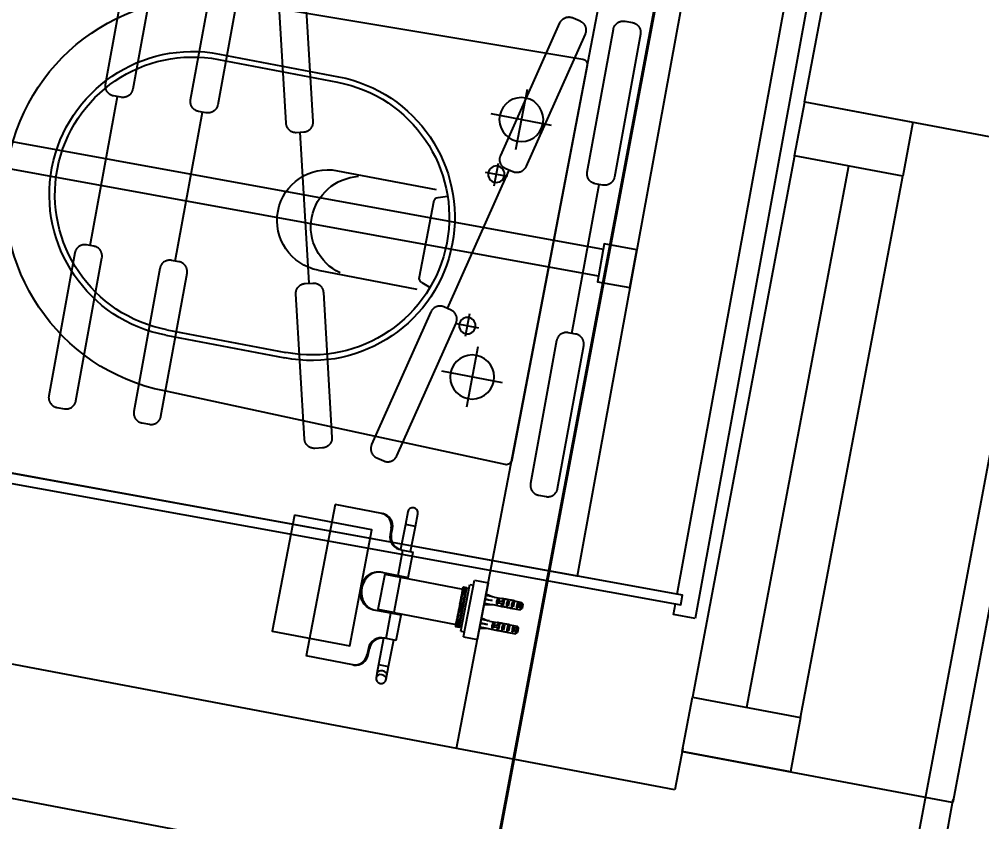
# Model space of a CAD drawing. Extents: x -678889171 to 586587, y -792238163 to 335485.
# Drawn here: x 54715 to 55589, y 40726 to 41455 of the extents above; entities that cross this region are included whole.
import ezdxf
from ezdxf.xclip import XClip

# ---------------------------------------------------------------- set-up
doc = ezdxf.new("R2010")
doc.units = 0
doc.header["$MEASUREMENT"] = 0
doc.header["$XCLIPFRAME"] = 2
doc.set_wipeout_variables(frame=1)
doc.linetypes.add('XR-A-9TH-FLOOR$0$XR-A-CORE$0$$0$HIDDEN-Z', pattern=[3, 2, -1])
doc.linetypes.add('XR-Ducts$0$XR-A-CORE$0$$0$HIDDEN-Z', pattern=[3, 2, -1])
for name, color, linetype in [('9TH-FURN$0$A-SITE-PATT', 252, 'Continuous'), ('powr wire', 4, 'Continuous'), ('XR-A-9TH-FLOOR$0$A-WALL', 252, 'Continuous'), ('XR-A-ST Cat Walk$0$A-FLOR-STRS', 252, 'Continuous'), ('XR-A-TYP.furn$0$A-SITE-PATT', 252, 'Continuous'), ('XR-A-TYP.furn$0$XR-A-TYP-3-4-6$0$I-FURN', 252, 'Continuous'), ('XR-A-TYP.furn$0$XR-A-TYP-3-4-6$0$XREF_1BR$0$I-FURN', 252, 'Continuous'), ('XR-Typ28 7th to11Th$0$A-WALL', 252, 'Continuous'), ('XR-Typ28 7th to11Th$0$XR-A-TYP-7-8-9-10$0$A-FURN-SANT', 252, 'Continuous'), ('XR-Typ28 7th to11Th$0$XR-A-TYP-7-8-9-10$0$XR-A-TYP-2-4-6-7-8$0$A-GLAZ', 252, 'Continuous')]:
    doc.layers.add(name, color=color, linetype=linetype)
doc.layers.add('XR-A-9TH-FLOOR$0$XR-A-CORE$0$$0$A-DOOR-OVHD', color=252, linetype='XR-A-9TH-FLOOR$0$XR-A-CORE$0$$0$HIDDEN-Z', lineweight=9)
doc.layers.add('XR-Ducts$0$XR-A-CORE$0$$0$A-DOOR-OVHD', color=252, linetype='XR-Ducts$0$XR-A-CORE$0$$0$HIDDEN-Z', lineweight=9)

# ---------------------------------------------------------------- blocks, each defined once
blk = doc.blocks.new('XR-A-ST Cat Walk')
at = {"layer": 'XR-A-ST Cat Walk$0$A-FLOR-STRS'}
blk.add_lwpolyline([(58583.53, 25147.5), (57994.41, 25261.27), (57530.71, 22802.95), (60439.32, 22248.49), (61387.32, 27251.8), (58449.64, 27819.66), (58191.07, 26443.58), (58780.76, 26332.82), (58927.94, 27116.1), (60686.52, 26776.16), (59961.63, 22950.36), (58231.31, 23280.2), (58583.7, 25148.43)], dxfattribs=at)
blk = doc.blocks.new('XR-Ducts')
at = {"layer": 'XR-Ducts$0$XR-A-CORE$0$$0$A-DOOR-OVHD'}
blk.add_lwpolyline([(61388.75, 27259.22), (58449.64, 27819.66), (58191.1, 26443.62), (58538.81, 26378.26), (58318.42, 25198.7), (57994.09, 25259.59), (57530.84, 22802.9), (60421.71, 22251.83), (61388.75, 27259.22)], dxfattribs=at)
blk = doc.blocks.new('XR-Typ28 7th to11Th$0$XR-A-TYP-7-8-9-10$0$XREF_3BR$0$SE4')
at = {"layer": 'XR-Typ28 7th to11Th$0$XR-A-TYP-7-8-9-10$0$A-FURN-SANT'}
for p, q in [((416.17, 481.06), (410.26, 481.06)), ((410.26, 475.29), (410.26, 481.06)), ((411.48, 482.26), (414.94, 482.26)), ((416.17, 475.29), (416.17, 481.06)), ((435.17, 481.06), (429.26, 481.06)), ((429.26, 475.29), (429.26, 481.06)), ((430.48, 482.26), (433.94, 482.26)), ((435.17, 475.29), (435.17, 481.06)), ((410.21, 473.4), (410.4, 473.4)), ((410.26, 475.29), (410.26, 475.15)), ((410.26, 475.15), (410.26, 475.15)), ((411.23, 479.26), (415.2, 479.26)), ((411.23, 479.26), (411.23, 478.26)), ((415.2, 478.26), (411.23, 478.26)), ((411.23, 475.26), (415.2, 475.26)), ((411.23, 475.26), (411.23, 474.26)), ((415.2, 474.26), (411.23, 474.26)), ((415.2, 479.26), (415.2, 478.26)), ((415.2, 475.26), (415.2, 474.26)), ((416.21, 473.4), (416.03, 473.4)), ((416.17, 475.15), (416.16, 475.15)), ((416.17, 475.29), (416.17, 475.15)), ((429.21, 473.4), (429.4, 473.4)), ((429.26, 475.29), (429.26, 475.15)), ((429.26, 475.15), (429.26, 475.15)), ((430.23, 479.26), (434.2, 479.26)), ((430.23, 479.26), (430.23, 478.26)), ((434.2, 478.26), (430.23, 478.26)), ((430.23, 475.26), (434.2, 475.26)), ((430.23, 475.26), (430.23, 474.26)), ((434.2, 474.26), (430.23, 474.26)), ((434.2, 479.26), (434.2, 478.26)), ((434.2, 475.26), (434.2, 474.26)), ((435.21, 473.4), (435.03, 473.4)), ((435.17, 475.15), (435.16, 475.15)), ((435.17, 475.29), (435.17, 475.15)), ((410.21, 468.38), (410.21, 466.83)), ((410.23, 467.52), (410.55, 467.52)), ((410.26, 465.71), (410.27, 465.71)), ((410.26, 465.71), (410.26, 465.49)), ((410.26, 459.25), (410.26, 465.49)), ((411.23, 471.26), (415.2, 471.26)), ((411.23, 471.26), (411.23, 470.26)), ((415.2, 470.26), (411.23, 470.26)), ((411.23, 467.26), (412.46, 467.26)), ((411.23, 467.26), (411.23, 466.41)), ((412.46, 466.41), (411.23, 466.41)), ((412.46, 467.26), (412.46, 467.49)), ((413.21, 467.26), (412.46, 467.26)), ((412.46, 463.81), (412.46, 467.26)), ((413.96, 467.26), (413.21, 467.26)), ((413.96, 467.26), (413.96, 467.49)), ((413.96, 467.26), (415.2, 467.26)), ((413.96, 463.81), (413.96, 467.26)), ((415.2, 466.41), (413.96, 466.41)), ((415.2, 471.26), (415.2, 470.26)), ((415.2, 467.26), (415.2, 466.41)), ((416.2, 467.52), (415.88, 467.52)), ((416.17, 465.71), (416.15, 465.71)), ((416.17, 465.71), (416.17, 465.49)), ((416.17, 459.25), (416.17, 465.49)), ((416.21, 466.83), (416.21, 468.38)), ((429.21, 468.38), (429.21, 466.83)), ((429.23, 467.52), (429.55, 467.52)), ((429.26, 465.71), (429.27, 465.71)), ((429.26, 465.71), (429.26, 465.49)), ((429.26, 459.25), (429.26, 465.49)), ((430.23, 471.26), (434.2, 471.26)), ((430.23, 471.26), (430.23, 470.26)), ((434.2, 470.26), (430.23, 470.26)), ((430.23, 467.26), (431.46, 467.26)), ((430.23, 467.26), (430.23, 466.41)), ((431.46, 466.41), (430.23, 466.41)), ((431.46, 467.26), (431.46, 467.49)), ((432.21, 467.26), (431.46, 467.26)), ((431.46, 463.81), (431.46, 467.26)), ((432.96, 467.26), (432.21, 467.26)), ((432.96, 467.26), (432.96, 467.49)), ((432.96, 467.26), (434.2, 467.26)), ((432.96, 463.81), (432.96, 467.26)), ((434.2, 466.41), (432.96, 466.41)), ((434.2, 471.26), (434.2, 470.26)), ((434.2, 467.26), (434.2, 466.41)), ((435.2, 467.52), (434.88, 467.52)), ((435.17, 465.71), (435.15, 465.71)), ((435.17, 465.71), (435.17, 465.49)), ((435.17, 459.25), (435.17, 465.49)), ((435.21, 466.83), (435.21, 468.38)), ((408.96, 452.76), (410.21, 458.25)), ((410.21, 459.25), (410.26, 459.25)), ((410.21, 459.25), (410.21, 458.25)), ((411.23, 463.26), (412.46, 463.26)), ((411.23, 463.26), (411.23, 462.41)), ((415.2, 462.41), (411.23, 462.41)), ((413.96, 463.81), (412.46, 463.81)), ((412.46, 463.2), (412.46, 463.81)), ((413.96, 463.2), (412.46, 463.2)), ((413.21, 452.76), (413.21, 458.25)), ((413.96, 463.2), (413.96, 463.81)), ((413.96, 463.26), (415.2, 463.26)), ((415.2, 463.26), (415.2, 462.41)), ((416.21, 459.25), (416.17, 459.25)), ((416.21, 458.25), (416.21, 459.25)), ((417.47, 452.76), (416.21, 458.25)), ((427.96, 452.76), (429.21, 458.25)), ((429.26, 459.25), (429.21, 459.25)), ((429.21, 459.25), (429.21, 458.25)), ((430.23, 463.26), (431.46, 463.26)), ((430.23, 463.26), (430.23, 462.41)), ((434.2, 462.41), (430.23, 462.41)), ((432.96, 463.81), (431.46, 463.81)), ((431.46, 463.2), (431.46, 463.81)), ((432.96, 463.2), (431.46, 463.2)), ((432.21, 452.76), (432.21, 458.25)), ((432.96, 463.2), (432.96, 463.81)), ((432.96, 463.26), (434.2, 463.26)), ((434.2, 463.26), (434.2, 462.41)), ((435.21, 459.25), (435.17, 459.25)), ((435.21, 458.25), (435.21, 459.25)), ((436.47, 452.76), (435.21, 458.25)), ((445.21, 452.76), (400.21, 452.76)), ((400.21, 441.76), (400.21, 452.76)), ((445.21, 441.76), (445.21, 452.76)), ((445.21, 441.76), (400.21, 441.76)), ((404.21, 438.76), (404.21, 441.76)), ((441.21, 438.76), (404.21, 438.76)), ((407.15, 437.07), (407.23, 437.07)), ((407.15, 437.07), (407.15, 434.32)), ((407.23, 434.32), (407.23, 437.07)), ((407.71, 437.07), (407.23, 437.07)), ((407.71, 438.76), (407.71, 437.07)), ((407.98, 437.07), (407.71, 437.07)), ((407.77, 436.16), (407.77, 437.07)), ((407.77, 436.16), (407.8, 436.16)), ((407.79, 437.07), (407.79, 436.45)), ((407.88, 436.45), (407.79, 436.45)), ((407.8, 436.45), (407.8, 436.16)), ((407.8, 436.16), (407.86, 436.16)), ((407.86, 436.16), (407.86, 436.45)), ((407.86, 436.16), (408.44, 436.16)), ((407.87, 437.07), (407.87, 436.45)), ((407.87, 436.45), (407.97, 436.45)), ((407.97, 436.45), (407.97, 437.07)), ((408.19, 437.07), (407.98, 437.07)), ((407.98, 437.07), (407.98, 436.45)), ((408.19, 436.45), (407.98, 436.45)), ((408.03, 434.14), (408.03, 436.16)), ((408.19, 436.45), (408.19, 437.07)), ((409.58, 437.07), (408.19, 437.07)), ((409.87, 436.45), (408.19, 436.45)), ((408.32, 434.51), (408.32, 436.16)), ((408.44, 436.45), (408.44, 434.5)), ((408.85, 434.5), (408.85, 436.45)), ((409.26, 434.5), (409.26, 436.45)), ((411.68, 437.07), (409.58, 437.07)), ((409.63, 434.5), (409.63, 436.45)), ((409.87, 436.45), (409.87, 437.07)), ((412.39, 436.45), (409.87, 436.45)), ((410.13, 434.5), (410.13, 436.45)), ((410.54, 434.5), (410.54, 436.45)), ((411.27, 434.5), (411.27, 436.45)), ((412.39, 437.07), (411.68, 437.07)), ((411.69, 434.5), (411.69, 436.45)), ((412.16, 434.5), (412.16, 436.45)), ((412.82, 437.07), (412.39, 437.07)), ((412.39, 436.45), (412.39, 437.07)), ((412.82, 436.45), (412.39, 436.45)), ((412.81, 434.5), (412.81, 436.45)), ((413.64, 437.07), (412.82, 437.07)), ((412.82, 436.45), (412.82, 437.07)), ((413.64, 436.45), (412.82, 436.45)), ((415.56, 437.07), (413.64, 437.07)), ((413.64, 436.45), (413.64, 437.07)), ((415.56, 436.45), (413.64, 436.45)), ((416.17, 437.07), (415.56, 437.07)), ((415.56, 436.45), (415.56, 437.07)), ((416.17, 436.45), (415.56, 436.45)), ((416.03, 434.5), (416.03, 436.45)), ((418.14, 437.07), (416.17, 437.07)), ((416.17, 436.45), (416.17, 437.07)), ((418.14, 436.45), (416.17, 436.45)), ((418.83, 437.07), (418.14, 437.07)), ((418.14, 436.45), (418.14, 437.07)), ((418.83, 436.45), (418.14, 436.45)), ((419.29, 437.07), (418.83, 437.07)), ((418.83, 436.45), (418.83, 437.07)), ((419.29, 436.45), (418.83, 436.45)), ((419.53, 437.07), (419.29, 437.07)), ((419.29, 436.45), (419.29, 437.07)), ((419.53, 436.45), (419.29, 436.45)), ((419.59, 437.07), (419.53, 437.07)), ((419.53, 436.45), (419.53, 437.07)), ((419.59, 436.45), (419.53, 436.45)), ((420.18, 437.07), (419.59, 437.07)), ((419.59, 436.45), (419.59, 437.07)), ((420.18, 436.45), (419.59, 436.45)), ((419.62, 434.5), (419.62, 436.45)), ((420.06, 436.45), (420.06, 434.5)), ((420.07, 434.5), (420.07, 436.45)), ((420.18, 436.45), (420.18, 437.07)), ((420.18, 437.07), (420.18, 437.07)), ((420.32, 437.07), (420.18, 437.07)), ((420.18, 436.45), (420.18, 437.07)), ((420.18, 436.45), (420.18, 436.45)), ((420.32, 434.5), (420.32, 437.07)), ((420.32, 437.07), (420.57, 437.07)), ((420.57, 437.07), (420.75, 437.07)), ((420.57, 434.5), (420.57, 437.07)), ((420.57, 435.05), (420.75, 435.05)), ((420.6, 434.5), (420.6, 435.05)), ((420.62, 434.5), (420.62, 435.05)), ((420.75, 435.05), (420.75, 437.07)), ((420.75, 437.07), (422.02, 437.07)), ((420.75, 435.05), (422.02, 435.05)), ((420.9, 434.5), (420.9, 435.05)), ((421.25, 434.5), (421.25, 435.05)), ((421.29, 434.5), (421.29, 435.05)), ((422.02, 435.05), (422.02, 437.07)), ((422.02, 437.07), (422.33, 437.07)), ((422.02, 435.05), (422.33, 435.05)), ((424.85, 437.07), (422.33, 437.07)), ((422.33, 435.05), (422.33, 437.07)), ((422.33, 435.05), (422.71, 435.05)), ((422.44, 434.5), (422.44, 435.05)), ((422.71, 435.05), (422.71, 437.07)), ((422.72, 435.42), (422.71, 435.42)), ((422.71, 435.42), (422.9, 435.42)), ((422.71, 434.5), (422.71, 435.05)), ((422.71, 434.5), (422.71, 435.05)), ((422.72, 434.5), (422.72, 435.42)), ((422.72, 435.42), (422.72, 434.5)), ((422.9, 435.42), (422.9, 437.07)), ((422.9, 435.42), (423.95, 435.42)), ((422.99, 434.5), (422.99, 435.42)), ((423.95, 435.42), (423.95, 437.07)), ((423.95, 435.42), (423.98, 435.42)), ((423.98, 435.42), (423.98, 437.07)), ((424.14, 437.07), (424.14, 434.5)), ((424.18, 434.5), (424.18, 437.07)), ((424.52, 434.5), (424.52, 437.07)), ((424.81, 437.07), (424.81, 434.5)), ((424.83, 434.5), (424.83, 437.07)), ((424.85, 437.07), (425.11, 437.07)), ((424.85, 437.07), (424.85, 434.5)), ((425.11, 434.5), (425.11, 437.07)), ((425.25, 437.07), (425.11, 437.07)), ((425.83, 437.07), (425.25, 437.07)), ((425.25, 437.07), (425.25, 437.07)), ((425.25, 436.45), (425.25, 437.07)), ((425.25, 437.07), (425.25, 436.45)), ((425.83, 436.45), (425.25, 436.45)), ((425.25, 436.45), (425.25, 436.45)), ((425.36, 434.5), (425.36, 436.45)), ((425.37, 434.5), (425.37, 436.45)), ((425.8, 434.5), (425.8, 436.45)), ((425.9, 437.07), (425.83, 437.07)), ((425.83, 436.45), (425.83, 437.07)), ((425.9, 436.45), (425.83, 436.45)), ((426.14, 437.07), (425.9, 437.07)), ((425.9, 436.45), (425.9, 437.07)), ((426.14, 436.45), (425.9, 436.45)), ((426.6, 437.07), (426.14, 437.07)), ((426.14, 436.45), (426.14, 437.07)), ((426.6, 436.45), (426.14, 436.45)), ((427.28, 437.07), (426.6, 437.07)), ((426.6, 436.45), (426.6, 437.07)), ((427.28, 436.45), (426.6, 436.45)), ((429.26, 437.07), (427.28, 437.07)), ((427.28, 436.45), (427.28, 437.07)), ((429.26, 436.45), (427.28, 436.45)), ((429.87, 437.07), (429.26, 437.07)), ((429.26, 436.45), (429.26, 437.07)), ((429.87, 436.45), (429.26, 436.45)), ((429.4, 434.5), (429.4, 436.45)), ((431.79, 437.07), (429.87, 437.07)), ((429.87, 436.45), (429.87, 437.07)), ((431.79, 436.45), (429.87, 436.45)), ((432.61, 437.07), (431.79, 437.07)), ((431.79, 436.45), (431.79, 437.07)), ((432.61, 436.45), (431.79, 436.45)), ((433.04, 437.07), (432.61, 437.07)), ((432.61, 436.45), (432.61, 437.07)), ((433.04, 436.45), (432.61, 436.45)), ((432.61, 434.5), (432.61, 436.45)), ((433.04, 436.45), (433.04, 437.07)), ((433.74, 437.07), (433.04, 437.07)), ((435.56, 436.45), (433.04, 436.45)), ((433.27, 434.5), (433.27, 436.45)), ((435.85, 437.07), (433.74, 437.07)), ((433.74, 434.5), (433.74, 436.45)), ((434.16, 434.5), (434.16, 436.45)), ((434.88, 434.5), (434.88, 436.45)), ((435.3, 434.5), (435.3, 436.45)), ((435.56, 436.45), (435.56, 437.07)), ((437.23, 436.45), (435.56, 436.45)), ((435.8, 434.5), (435.8, 436.45)), ((437.23, 437.07), (435.85, 437.07)), ((436.17, 434.5), (436.17, 436.45)), ((436.58, 434.5), (436.58, 436.45)), ((436.99, 434.5), (436.99, 436.45)), ((436.99, 436.16), (437.57, 436.16)), ((437.11, 434.51), (437.11, 436.16)), ((437.45, 437.07), (437.23, 437.07)), ((437.23, 436.45), (437.23, 437.07)), ((437.45, 436.45), (437.23, 436.45)), ((437.4, 434.14), (437.4, 436.16)), ((437.71, 437.07), (437.45, 437.07)), ((437.45, 436.45), (437.45, 437.07)), ((437.46, 436.45), (437.46, 437.07)), ((437.46, 436.45), (437.56, 436.45)), ((437.56, 436.45), (437.56, 437.07)), ((437.64, 436.45), (437.57, 436.45)), ((437.57, 436.16), (437.57, 436.45)), ((437.57, 436.16), (437.63, 436.16)), ((437.63, 436.16), (437.63, 436.45)), ((437.63, 436.16), (437.65, 436.16)), ((437.64, 436.45), (437.64, 437.07)), ((437.65, 436.16), (437.65, 437.07)), ((437.71, 438.76), (437.71, 437.07)), ((438.2, 437.07), (437.71, 437.07)), ((438.2, 437.07), (438.28, 437.07)), ((438.2, 434.32), (438.2, 437.07)), ((438.28, 434.32), (438.28, 437.07)), ((441.21, 438.76), (441.21, 441.76)), ((407.23, 434.32), (407.15, 434.32)), ((407.15, 434.32), (407.15, 434.14)), ((407.16, 434.14), (407.15, 434.14)), ((407.16, 434.32), (407.16, 434.14)), ((407.16, 434.14), (407.36, 434.14)), ((407.52, 434.32), (407.23, 434.32)), ((407.36, 434.32), (407.36, 434.14)), ((407.36, 434.14), (407.52, 434.14)), ((407.52, 434.32), (407.52, 434.14)), ((408.03, 434.14), (407.52, 434.14)), ((408.32, 434.51), (408.03, 434.51)), ((408.37, 434.32), (408.03, 434.32)), ((408.03, 434.14), (408.09, 434.14)), ((408.09, 434.32), (408.09, 434.14)), ((408.09, 434.14), (408.36, 434.14)), ((408.44, 434.51), (408.32, 434.51)), ((408.36, 434.51), (408.36, 434.14)), ((409.6, 434.14), (408.36, 434.14)), ((408.85, 434.5), (408.44, 434.5)), ((408.71, 384.76), (408.71, 434.14)), ((408.85, 434.5), (409.26, 434.5)), ((409.26, 434.5), (409.63, 434.5)), ((409.6, 434.14), (409.6, 434.5)), ((411.99, 434.14), (409.6, 434.14)), ((409.63, 434.5), (410.13, 434.5)), ((410.13, 434.5), (410.54, 434.5)), ((410.54, 434.5), (411.27, 434.5)), ((411.27, 434.5), (411.69, 434.5)), ((411.69, 434.5), (412.16, 434.5)), ((411.99, 434.14), (411.99, 434.5)), ((413.39, 434.14), (411.99, 434.14)), ((412.16, 434.5), (412.81, 434.5)), ((412.81, 434.5), (416.03, 434.5)), ((413.39, 434.14), (413.39, 434.5)), ((413.39, 434.14), (413.41, 434.14)), ((413.41, 434.14), (413.41, 434.5)), ((414.18, 434.5), (414.18, 434.14)), ((414.6, 434.14), (414.18, 434.14)), ((414.6, 434.5), (414.6, 434.14)), ((414.71, 434.14), (414.6, 434.14)), ((414.71, 434.14), (414.71, 434.5)), ((414.86, 434.14), (414.71, 434.14)), ((414.86, 434.14), (414.86, 434.5)), ((415.08, 434.14), (414.86, 434.14)), ((415.08, 434.14), (415.08, 434.5)), ((415.95, 434.14), (415.08, 434.14)), ((415.95, 434.14), (415.95, 434.5)), ((416.85, 434.14), (415.95, 434.14)), ((416.03, 434.5), (419.62, 434.5)), ((416.85, 434.14), (416.85, 434.5)), ((418.48, 434.14), (416.85, 434.14)), ((418.48, 434.14), (418.48, 434.5)), ((419.68, 434.14), (418.48, 434.14)), ((419.62, 434.5), (420.06, 434.5)), ((419.68, 434.14), (419.68, 434.5)), ((420.4, 434.14), (419.68, 434.14)), ((420.07, 434.5), (420.06, 434.5)), ((420.07, 434.5), (420.32, 434.5)), ((420.32, 434.5), (420.57, 434.5)), ((420.4, 434.14), (420.4, 434.5)), ((420.57, 434.5), (420.6, 434.5)), ((420.62, 434.5), (420.6, 434.5)), ((420.62, 434.5), (420.9, 434.5)), ((420.9, 434.5), (421.25, 434.5)), ((421.29, 434.5), (421.25, 434.5)), ((421.29, 434.5), (422.44, 434.5)), ((422.44, 434.5), (422.71, 434.5)), ((422.71, 434.5), (422.71, 434.5)), ((422.71, 434.29), (422.71, 434.3)), ((422.72, 434.5), (422.72, 434.5)), ((422.72, 434.5), (422.99, 434.5)), ((422.99, 434.5), (424.14, 434.5)), ((423.72, 434.5), (423.72, 434.49)), ((424.18, 434.5), (424.14, 434.5)), ((424.18, 434.5), (424.52, 434.5)), ((424.52, 434.5), (424.81, 434.5)), ((424.83, 434.5), (424.81, 434.5)), ((424.83, 434.5), (424.85, 434.5)), ((424.85, 434.5), (425.11, 434.5)), ((425.03, 434.14), (425.03, 434.5)), ((425.74, 434.14), (425.03, 434.14)), ((425.11, 434.5), (425.36, 434.5)), ((425.37, 434.5), (425.36, 434.5)), ((425.37, 434.5), (425.8, 434.5)), ((425.74, 434.14), (425.74, 434.5)), ((426.95, 434.14), (425.74, 434.14)), ((425.8, 434.5), (429.4, 434.5)), ((426.95, 434.14), (426.95, 434.5)), ((428.58, 434.14), (426.95, 434.14)), ((428.58, 434.14), (428.58, 434.5)), ((429.48, 434.14), (428.58, 434.14)), ((429.4, 434.5), (432.61, 434.5)), ((429.48, 434.14), (429.48, 434.5)), ((430.35, 434.14), (429.48, 434.14)), ((430.35, 434.14), (430.35, 434.5)), ((430.56, 434.14), (430.35, 434.14)), ((430.56, 434.14), (430.56, 434.5)), ((430.72, 434.14), (430.56, 434.14)), ((430.72, 434.14), (430.72, 434.5)), ((430.83, 434.14), (430.72, 434.14)), ((430.83, 434.14), (430.83, 434.5)), ((431.24, 434.14), (430.83, 434.14)), ((431.24, 434.14), (431.24, 434.5)), ((432.02, 434.5), (432.02, 434.14)), ((432.02, 434.14), (432.04, 434.14)), ((432.04, 434.14), (432.04, 434.5)), ((433.44, 434.14), (432.04, 434.14)), ((432.61, 434.5), (433.27, 434.5)), ((433.27, 434.5), (433.74, 434.5)), ((433.44, 434.14), (433.44, 434.5)), ((435.83, 434.14), (433.44, 434.14)), ((433.74, 434.5), (434.16, 434.5)), ((434.16, 434.5), (434.88, 434.5)), ((434.88, 434.5), (435.3, 434.5)), ((435.3, 434.5), (435.8, 434.5)), ((435.8, 434.5), (436.17, 434.5)), ((435.83, 434.14), (435.83, 434.5)), ((437.07, 434.14), (435.83, 434.14)), ((436.17, 434.5), (436.58, 434.5)), ((436.99, 434.5), (436.58, 434.5)), ((436.71, 384.76), (436.71, 434.14)), ((437.11, 434.51), (436.99, 434.51)), ((437.4, 434.32), (437.06, 434.32)), ((437.07, 434.14), (437.07, 434.51)), ((437.07, 434.14), (437.34, 434.14)), ((437.4, 434.51), (437.11, 434.51)), ((437.34, 434.32), (437.34, 434.14)), ((437.34, 434.14), (437.4, 434.14)), ((437.91, 434.14), (437.4, 434.14)), ((438.2, 434.32), (437.91, 434.32)), ((437.91, 434.32), (437.91, 434.14)), ((437.91, 434.14), (438.07, 434.14)), ((438.07, 434.32), (438.07, 434.14)), ((438.07, 434.14), (438.27, 434.14)), ((438.28, 434.32), (438.2, 434.32)), ((438.27, 434.32), (438.27, 434.14)), ((438.27, 434.14), (438.27, 434.32)), ((438.27, 434.14), (438.27, 434.14)), ((387.71, 382.67), (387.71, 390.76)), ((407.71, 390.76), (387.71, 390.76)), ((407.71, 382.67), (407.71, 390.76)), ((407.71, 382.67), (407.71, 390.76)), ((408.71, 390.76), (407.71, 390.76)), ((437.71, 390.76), (436.71, 390.76)), ((437.71, 390.76), (437.71, 382.67)), ((457.71, 390.76), (437.71, 390.76)), ((437.71, 390.76), (437.71, 382.67)), ((457.71, 390.76), (457.71, 382.67)), ((367.71, 388.76), (357.71, 388.76)), ((367.71, 388.76), (367.71, 380.76)), ((387.71, 388.76), (367.71, 388.76)), ((407.71, 382.67), (387.71, 382.67)), ((387.71, 381.52), (387.71, 382.67)), ((407.71, 369.56), (407.71, 382.67)), ((408.71, 384.76), (436.71, 384.76)), ((408.71, 372.26), (408.71, 384.76)), ((436.71, 384.76), (436.71, 372.26)), ((437.71, 382.67), (437.71, 369.56)), ((457.71, 382.67), (437.71, 382.67)), ((478.71, 388.76), (457.71, 388.76)), ((457.71, 382.67), (457.71, 381.52)), ((478.71, 380.76), (478.71, 388.76)), ((485.78, 388.76), (478.71, 388.76)), ((488.89, 388.76), (485.78, 388.76)), ((357.71, 380.76), (367.71, 380.76)), ((367.71, 380.76), (387.65, 380.76)), ((407.71, 378.76), (408.71, 378.76)), ((436.71, 378.76), (437.71, 378.76)), ((457.78, 380.76), (478.71, 380.76)), ((478.71, 380.76), (485.78, 380.76)), ((485.78, 380.76), (488.89, 380.76)), ((377.71, 371.5), (372.71, 371.5)), ((372.71, 371.5), (372.71, 370.57)), ((372.71, 370.57), (377.71, 370.57)), ((377.71, 370.57), (377.71, 371.5)), ((408.71, 372.26), (436.71, 372.26)), ((467.71, 370.57), (467.71, 371.5)), ((472.71, 371.5), (467.71, 371.5)), ((467.71, 370.57), (472.71, 370.57)), ((472.71, 370.57), (472.71, 371.5)), ((362.71, 361.07), (362.71, 361.94)), ((362.71, 361.07), (362.71, 324.14)), ((482.71, 361.94), (482.71, 361.07)), ((482.71, 361.07), (482.71, 324.14)), ((362.83, 324.13), (482.61, 324.13))]:
    blk.add_line(p, q, dxfattribs=at)
for points in [[(407.15, 434.14), (438.28, 434.14), (438.28, 437.07), (407.15, 437.07)], [(376.76, 294.53), (468.67, 294.53), (468.67, 355.96), (376.76, 355.96)]]:
    blk.add_lwpolyline(points, close=True, dxfattribs=at)
for centre, radius, start, end in [((420.59, 434.78), 0.303, 249.71302, 266.578), ((420.57, 434.6), 0.191, 245.50722, 295.34194), ((420.81, 433.77), 0.688, 95.98324, 109.00372), ((420.81, 433.94), 0.513, 94.83143, 107.19357), ((421.25, 430.62), 3.86, 76.28717, 96.71689), ((422.27, 434.51), 0.178, 230.81503, 271.77675), ((422.88, 435.53), 1.25, 262.23283, 271.7069), ((423.16, 434.51), 0.178, 268.22325, 308.91874), ((424.19, 430.54), 3.94, 82.70804, 103.56739), ((424.62, 433.93), 0.519, 72.56649, 84.48331), ((424.62, 433.77), 0.688, 70.99626, 84.01678), ((424.83, 434.78), 0.303, 273.422, 290.28698), ((357.71, 384.76), 4, 90, 270), ((488.89, 384.76), 4, 270, 90), ((377.45, 380.85), 10.28, 271.45446, 3.74332), ((377.59, 381.5), 10, 270.71481, 351.51348), ((382.77, 381.53), 4.95, 342.24937, 1.66275), ((467.97, 380.84), 10.28, 176.22774, 268.57448), ((462.67, 381.53), 4.95, 178.35026, 197.73761), ((467.8, 381.46), 9.96, 188.27566, 269.49604), ((372.71, 361.49), 10.01, 89.98537, 177.41079), ((372.68, 360.59), 9.98, 89.80923, 177.25394), ((472.72, 361.49), 10.01, 2.5889, 90.01493), ((472.75, 360.59), 9.98, 2.74641, 90.19042), ((374.07, 177.93), 146.65, 94.40601, 94.4421), ((472.51, 204.59), 119.99, 85.12277, 85.16713)]:
    blk.add_arc(centre, radius, start, end, dxfattribs=at)
for centre, major_axis, ratio, start_param, end_param in [((413.21, 473.4), (0, 10.51), 0.285569, 1.403348, 1.570796), ((413.21, 473.4), (0, -6.74), 0.445101, 4.712389, 4.895847), ((413.21, 470.94), (0, 6.74), 0.445101, 1.209195, 1.545119), ((413.21, 477.04), (0, -10.51), 0.285569, -1.403348, -1.209195), ((413.21, 479.97), (3, 0), 0.760351, 3.989655, 5.435123), ((413.21, 475.97), (3, 0), 0.760351, 3.989655, 5.435123), ((413.21, 477.04), (0, -10.51), 0.285569, 1.209195, 1.403348), ((413.21, 470.94), (0, 6.74), 0.445101, 4.738067, 5.073991), ((413.21, 473.4), (0, 6.74), 0.445101, 4.528931, 4.712389), ((413.21, 473.4), (0, 10.51), 0.285569, 4.712389, 4.879837), ((432.21, 473.4), (0, 10.51), 0.285569, 1.403348, 1.570796), ((432.21, 473.4), (0, 6.74), 0.445101, 1.570796, 1.754254), ((432.21, 470.94), (0, 6.74), 0.445101, 1.209195, 1.545119), ((432.21, 477.04), (0, -10.51), 0.285569, -1.403348, -1.209195), ((432.21, 479.97), (3, 0), 0.760351, 3.989655, 5.435123), ((432.21, 475.97), (3, 0), 0.760351, 3.989655, 5.435123), ((432.21, 477.04), (0, -10.51), 0.285569, 1.209195, 1.403348), ((432.21, 470.94), (0, 6.74), 0.445101, 4.738067, 5.073991), ((432.21, 473.4), (0, -6.74), 0.445101, 1.387338, 1.570796), ((432.21, 473.4), (0, 10.51), 0.285569, 4.712389, 4.879837), ((413.21, 468.38), (0, 8.33), 0.359989, 1.39272, 1.673729), ((413.21, 466.83), (0, 6.74), 0.445101, 1.467863, 1.738244), ((413.21, 471.33), (0, -8.33), 0.359989, 4.738067, 5.192367), ((413.21, 464.37), (0, 6.74), 0.445101, 1.090818, 1.403348), ((413.21, 471.97), (3, 0), 0.760351, 3.989655, 5.435123), ((413.21, 468.6), (3, 0), 0.976011, 3.989655, 4.459709), ((413.21, 474.32), (0, -7.06), 0.425017, 6.030505, 6.283185), ((413.21, 474.32), (0, 7.06), 0.425017, 3.141593, 3.394273), ((413.21, 468.6), (3, 0), 0.976011, 4.965069, 5.435123), ((413.21, 471.33), (0, -8.33), 0.359989, 1.090818, 1.545119), ((413.21, 464.37), (0, 6.74), 0.445101, 4.879837, 5.192367), ((413.21, 468.38), (0, 8.33), 0.359989, 4.609456, 4.890466), ((413.21, 466.83), (0, 6.74), 0.445101, 4.544941, 4.815322), ((432.21, 468.38), (0, 8.33), 0.359989, 1.39272, 1.673729), ((432.21, 466.83), (0, 6.74), 0.445101, 1.467863, 1.738244), ((432.21, 471.33), (0, -8.33), 0.359989, 4.738067, 5.192367), ((432.21, 464.37), (0, 6.74), 0.445101, 1.090818, 1.403348), ((432.21, 471.97), (3, 0), 0.760351, 3.989655, 5.435123), ((432.21, 468.6), (3, 0), 0.976011, 3.989655, 4.459709), ((432.21, 474.32), (0, -7.06), 0.425017, 6.030505, 6.283185), ((432.21, 474.32), (0, 7.06), 0.425017, 3.141593, 3.394273), ((432.21, 468.6), (3, 0), 0.976011, 4.965069, 5.435123), ((432.21, 471.33), (0, -8.33), 0.359989, 1.090818, 1.545119), ((432.21, 464.37), (0, 6.74), 0.445101, 4.879837, 5.192367), ((432.21, 468.38), (0, 8.33), 0.359989, 4.609456, 4.890466), ((432.21, 466.83), (0, 6.74), 0.445101, 4.544941, 4.815322), ((413.21, 471.38), (-0.76, -51.94), 0.055876, -1.314474, -1.20343), ((413.21, 464.6), (3, 0), 0.976011, 3.989655, 5.435123), ((413.21, 471.38), (-2.9, -51.94), 0.014553, 1.205061, 1.316105), ((413.21, 471.38), (2.9, -51.94), 0.014553, -1.316105, -1.205061), ((413.21, 471.38), (0.76, -51.94), 0.055876, 1.20343, 1.314474), ((432.21, 471.38), (-0.76, -51.94), 0.055876, -1.314474, -1.20343), ((432.21, 464.6), (3, 0), 0.976011, 3.989655, 5.435123), ((432.21, 471.38), (-2.9, -51.94), 0.014553, 1.205061, 1.316105), ((432.21, 471.38), (2.9, -51.94), 0.014553, -1.316105, -1.205061), ((432.21, 471.38), (0.76, -51.94), 0.055876, 1.20343, 1.314474), ((420.58, 434.6), (-0.068, 0.171), 0.902963, 2.7256, 3.147611), ((424.84, 434.6), (0.068, 0.171), 0.902963, 3.133356, 3.557585), ((485.78, 384.76), (0, -4), 0.707107, 3.141593, 6.283185), ((488.89, 384.76), (0, -4), 0.707107, 3.141593, 6.283185)]:
    blk.add_ellipse(centre, major_axis=major_axis, ratio=ratio, start_param=start_param, end_param=end_param, dxfattribs=at)
for points in [[(410.26, 481.06), (410.66, 481.47), (411.07, 481.87), (411.48, 482.26)], [(416.17, 481.06), (415.76, 481.47), (415.36, 481.87), (414.94, 482.26)], [(429.26, 481.06), (429.66, 481.47), (430.07, 481.87), (430.48, 482.26)], [(435.17, 481.06), (434.76, 481.47), (434.36, 481.87), (433.94, 482.26)], [(420.49, 434.43), (420.52, 434.42), (420.55, 434.41), (420.58, 434.42)], [(420.58, 434.48), (420.54, 434.46), (420.55, 434.44), (420.58, 434.42)], [(420.76, 434.45), (420.75, 434.45), (420.75, 434.45), (420.74, 434.45)], [(424.69, 434.45), (424.68, 434.45), (424.68, 434.45), (424.67, 434.45)], [(424.84, 434.42), (424.88, 434.44), (424.88, 434.46), (424.85, 434.48)], [(424.84, 434.42), (424.88, 434.41), (424.91, 434.42), (424.94, 434.43)]]:
    blk.add_open_spline(points, degree=3, dxfattribs=at)
for points, knots in [([(420.4, 434.48), (420.4, 434.48), (420.43, 434.45), (420.46, 434.44), (420.49, 434.43)], [0, 0, 0, 0, 0.233221, 1, 1, 1, 1]), ([(420.74, 434.45), (420.81, 434.46), (420.88, 434.47), (421.04, 434.47), (421.12, 434.48), (421.36, 434.48), (421.53, 434.47), (421.83, 434.45), (421.96, 434.43), (422.17, 434.39), (422.24, 434.36), (422.28, 434.33)], [0, 0, 0, 0, 0.125, 0.125, 0.25, 0.25, 0.5, 0.5, 0.75, 0.75, 1, 1, 1, 1]), ([(422.15, 434.38), (422.16, 434.36), (422.19, 434.34), (422.24, 434.32), (422.3, 434.3), (422.4, 434.29), (422.53, 434.28), (422.64, 434.29), (422.69, 434.29), (422.71, 434.3)], [0, 0, 0, 0, 0.081315, 0.172885, 0.303173, 0.525174, 0.708317, 0.899275, 1, 1, 1, 1]), ([(422.28, 434.33), (422.27, 434.32), (422.29, 434.32), (422.34, 434.3), (422.38, 434.29), (422.47, 434.29), (422.53, 434.29), (422.63, 434.29), (422.68, 434.29), (422.71, 434.3)], [0, 0, 0, 0, 0.25, 0.25, 0.5, 0.5, 0.75, 0.75, 1, 1, 1, 1]), ([(422.71, 434.3), (422.75, 434.29), (422.8, 434.29), (422.9, 434.29), (422.95, 434.29), (423.05, 434.29), (423.09, 434.3), (423.14, 434.32), (423.15, 434.32), (423.15, 434.33)], [0, 0, 0, 0, 0.25, 0.25, 0.5, 0.5, 0.75, 0.75, 1, 1, 1, 1]), ([(422.92, 434.28), (422.92, 434.28), (422.96, 434.28), (423.05, 434.29), (423.15, 434.31), (423.22, 434.33), (423.26, 434.36), (423.28, 434.37), (423.28, 434.38)], [0, 0, 0, 0, 0.012674, 0.296722, 0.605834, 0.842756, 0.990911, 1, 1, 1, 1]), ([(423.15, 434.33), (423.17, 434.35), (423.2, 434.36), (423.27, 434.39), (423.31, 434.4), (423.46, 434.43), (423.6, 434.45), (423.9, 434.47), (424.06, 434.48), (424.39, 434.47), (424.55, 434.47), (424.69, 434.45)], [0, 0, 0, 0, 0.125, 0.125, 0.25, 0.25, 0.5, 0.5, 0.75, 0.75, 1, 1, 1, 1]), ([(424.78, 434.43), (424.8, 434.42), (424.84, 434.41), (424.9, 434.41), (424.93, 434.43), (424.94, 434.43)], [0, 0, 0, 0, 0.418647, 0.862444, 1, 1, 1, 1]), ([(424.94, 434.43), (424.95, 434.43), (424.98, 434.44), (425.01, 434.46), (425.03, 434.48)], [0, 0, 0, 0, 0.310918, 1, 1, 1, 1]), ([(407.71, 370.48), (407.71, 368.64), (408.04, 366.87), (409.42, 363.54), (410.45, 362.05), (412.5, 360.16), (413.25, 359.6), (414.89, 358.61), (415.79, 358.18), (418.58, 357.17), (420.64, 356.81), (424.73, 356.81), (426.79, 357.15), (429.59, 358.16), (430.49, 358.59), (432.13, 359.57), (432.89, 360.13), (434.27, 361.4), (434.87, 362.08), (435.91, 363.56), (436.35, 364.36), (437.38, 366.84), (437.71, 368.64), (437.71, 370.48)], [0, 0, 0, 0, 0.125, 0.125, 0.25, 0.25, 0.3125, 0.3125, 0.375, 0.375, 0.5, 0.5, 0.625, 0.625, 0.6875, 0.6875, 0.75, 0.75, 0.8125, 0.8125, 0.875, 0.875, 1, 1, 1, 1]), ([(437.71, 369.56), (437.71, 367.72), (437.39, 365.96), (436, 362.65), (434.97, 361.17), (432.92, 359.28), (432.17, 358.72), (430.53, 357.74), (429.63, 357.32), (426.84, 356.31), (424.78, 355.96), (420.7, 355.95), (418.65, 356.3), (415.84, 357.3), (414.94, 357.72), (413.3, 358.7), (412.54, 359.25), (411.16, 360.51), (410.56, 361.2), (409.52, 362.67), (409.08, 363.47), (408.05, 365.93), (407.71, 367.72), (407.71, 369.56)], [0, 0, 0, 0, 0.125, 0.125, 0.25, 0.25, 0.3125, 0.3125, 0.375, 0.375, 0.5, 0.5, 0.625, 0.625, 0.6875, 0.6875, 0.75, 0.75, 0.8125, 0.8125, 0.875, 0.875, 1, 1, 1, 1])]:
    blk.add_open_spline(points, degree=3, knots=knots, dxfattribs=at)
blk = doc.blocks.new('XR-Typ28 7th to11Th$0$XR-A-TYP-7-8-9-10$0$XREF_3BR$0$YHFH')
at = {"layer": 'XR-Typ28 7th to11Th$0$XR-A-TYP-7-8-9-10$0$A-FURN-SANT'}
for p, q in [((3812.9, 8626), (3812.9, 8570.12)), ((4093.32, 8605.06), (3983.32, 8605.06)), ((3784.97, 8598.06), (3840.84, 8598.06)), ((4093.32, 8600.02), (3983.32, 8600.02)), ((3825.9, 8534.18), (3825.9, 8555.19)), ((3836.16, 8545.06), (3815.69, 8545.06)), ((3873.76, 8514.41), (3865.71, 8517.3)), ((3968.3, 8521.09), (3877.07, 8521.09)), ((3877.07, 8440.41), (3877.07, 8509.71)), ((3873.76, 8435.7), (3865.71, 8432.81)), ((3968.3, 8429.03), (3877.07, 8429.03)), ((3825.9, 8415.93), (3825.9, 8394.92)), ((3836.16, 8405.06), (3815.69, 8405.06)), ((3812.9, 8388), (3812.9, 8332.12)), ((3784.97, 8360.06), (3840.84, 8360.06)), ((4093.32, 8350.1), (3983.32, 8350.1)), ((4093.32, 8345.06), (3983.32, 8345.06))]:
    blk.add_line(p, q, dxfattribs=at)
blk.add_lwpolyline([(3763.32, 8292.56, 0.420556), (3768.42, 8287.56), (4084.98, 8295.07, 0.990797), (4084.98, 8655.05), (3768.33, 8662.56, 0.414202), (3763.33, 8657.56)], format="xyb", close=True, dxfattribs=at)
for centre, radius in [((3812.9, 8598.06), 20), ((3825.9, 8545.06), 7.5), ((3825.9, 8405.06), 7.5), ((3812.9, 8360.06), 20)]:
    blk.add_circle(centre, radius, dxfattribs=at)
for centre, radius, start, end in [((3983.32, 8475.06), 130, 90, 270), ((4093.32, 8475.06), 130, 270, 90), ((3983.32, 8475.06), 124.96, 90, 270), ((4093.32, 8475.06), 124.96, 270, 90), ((3872.07, 8509.71), 5, 0, 70.24146), ((3937.12, 8475.06), 46.03, 284.20331, 75.79669), ((3968.3, 8475.06), 46.03, 270, 90), ((3872.07, 8440.41), 5, 289.75854, 0)]:
    blk.add_arc(centre, radius, start, end, dxfattribs=at)
blk = doc.blocks.new('*U1197')
at = {"layer": 'XR-Typ28 7th to11Th$0$XR-A-TYP-7-8-9-10$0$XR-A-TYP-2-4-6-7-8$0$A-GLAZ'}
for p, q in [((80478.87, 59997.12), (79978.49, 59997.12)), ((79978.49, 59947.12), (80478.87, 59947.12)), ((79978.49, 59897.12), (80478.87, 59897.12))]:
    blk.add_line(p, q, dxfattribs=at)
blk.add_lwpolyline([(79928.49, 60147.12), (80528.87, 60147.12)], dxfattribs=at)
for points in [[(79928.49, 59997.12), (79978.49, 59997.12), (79978.49, 59897.12), (79928.49, 59897.12)], [(80478.87, 59997.12), (80528.87, 59997.12), (80528.87, 59897.12), (80478.87, 59897.12)]]:
    blk.add_lwpolyline(points, close=True, dxfattribs=at)
blk = doc.blocks.new('XR-Typ28 7th to11Th')
at = {"layer": 'XR-Typ28 7th to11Th$0$A-WALL'}
for p, q in [((58228.56, 27857.76), (58342.18, 28458.63)), ((58228.59, 27857.87), (58474.44, 27811.41)), ((58110.78, 27232.89), (56801.23, 27481.46)), ((58088.55, 27114.96), (56896.75, 27341.18)), ((58117.9, 27270.65), (58110.78, 27232.89)), ((58117.37, 27267.89), (58362.2, 27221.74)), ((58325.95, 27024.75), (58363.57, 27224.34))]:
    blk.add_line(p, q, dxfattribs=at)
at = {"layer": 'XR-Typ28 7th to11Th$0$XR-A-TYP-7-8-9-10$0$A-FURN-SANT', "ltscale": 0.5, "elevation": 0}
blk.add_lwpolyline([(57912.53, 27270.52), (58081.25, 28152.51), (56733.66, 28410.13), (56798.48, 28751.64)], dxfattribs=at)
at = {"layer": 'XR-Typ28 7th to11Th$0$XR-A-TYP-7-8-9-10$0$A-FURN-SANT', "ltscale": 0.5, "xscale": -1, "rotation": 349.1730982083309}
blk.add_blockref('XR-Typ28 7th to11Th$0$XR-A-TYP-7-8-9-10$0$XREF_3BR$0$YHFH', (60101.25, 18680.4, 0), dxfattribs=at)
at = {"layer": 'XR-Typ28 7th to11Th$0$XR-A-TYP-7-8-9-10$0$XR-A-TYP-2-4-6-7-8$0$A-GLAZ', "extrusion": (-3.09309e-08, -1.64144e-07, 1), "rotation": 259.3246535057667}
blk.add_blockref('*U1197', (14174.39, 117498.58, -0.01), dxfattribs=at)
at = {"layer": 'XR-Typ28 7th to11Th$0$XR-A-TYP-7-8-9-10$0$A-FURN-SANT', "ltscale": 0.5, "xscale": 1.166667827585025, "yscale": 1.166667827585025, "zscale": 1.166667827585025, "rotation": 259.1730982083308}
blk.add_blockref('XR-Typ28 7th to11Th$0$XR-A-TYP-7-8-9-10$0$XREF_3BR$0$SE4', (57510.22, 27978.74, 0), dxfattribs=at)
blk = doc.blocks.new('*U1614')
at = {"layer": 'XR-A-TYP.furn$0$XR-A-TYP-3-4-6$0$XREF_1BR$0$I-FURN'}
for points in [[(-1826.41, 0), (-1796.41, 0), (-1796.41, 35), (-1826.41, 35)], [(-353.12, 5), (-1796.41, 5), (-1796.41, 30), (-353.12, 30)]]:
    blk.add_lwpolyline(points, close=True, dxfattribs=at)
blk = doc.blocks.new('XR-A-TYP.furn$0$XR-A-TYP-3-4-6$0$XREF_1BR$0$A$C0C3539C5')
at = {"layer": 'XR-A-TYP.furn$0$XR-A-TYP-3-4-6$0$XREF_1BR$0$I-FURN', "ltscale": 0.5}
for p, q in [((-0.06876, 0), (0.06876, 0)), ((-0.06876, -0.083), (0.06876, -0.083)), ((-0.06876, -0.16151), (0.06876, -0.16151)), ((-0.06679, -0.27671), (0.06679, -0.24408)), ((-0.06679, -0.40453), (0.06679, -0.43715)), ((-0.06876, -0.52766), (0.06876, -0.52766)), ((-0.06876, -0.60617), (0.06876, -0.60617))]:
    blk.add_line(p, q, dxfattribs=at)
for points in [[(-0.20976, -0.0125, -0.414214), (-0.21876, -0.0035), (-0.21876, 0.0035, -0.414214), (-0.20976, 0.0125), (-0.07776, 0.0125, -0.414214), (-0.06876, 0.0035), (-0.06876, -0.0035, -0.414214), (-0.07776, -0.0125)], [(0.20976, -0.0125, 0.414214), (0.21876, -0.0035), (0.21876, 0.0035, 0.414214), (0.20976, 0.0125), (0.07776, 0.0125, 0.414214), (0.06876, 0.0035), (0.06876, -0.0035, 0.414214), (0.07776, -0.0125)], [(-0.20976, -0.0955, -0.414214), (-0.21876, -0.0865), (-0.21876, -0.0795, -0.414214), (-0.20976, -0.0705), (-0.07776, -0.0705, -0.414214), (-0.06876, -0.0795), (-0.06876, -0.0865, -0.414214), (-0.07776, -0.0955)], [(0.20976, -0.0955, 0.414214), (0.21876, -0.0865), (0.21876, -0.0795, 0.414214), (0.20976, -0.0705), (0.07776, -0.0705, 0.414214), (0.06876, -0.0795), (0.06876, -0.0865, 0.414214), (0.07776, -0.0955)], [(-0.20976, -0.17401, -0.414214), (-0.21876, -0.16501), (-0.21876, -0.15801, -0.414214), (-0.20976, -0.14901), (-0.07776, -0.14901, -0.414214), (-0.06876, -0.15801), (-0.06876, -0.16501, -0.414214), (-0.07776, -0.17401)], [(0.20976, -0.17401, 0.414214), (0.21876, -0.16501), (0.21876, -0.15801, 0.414214), (0.20976, -0.14901), (0.07776, -0.14901, 0.414214), (0.06876, -0.15801), (0.06876, -0.16501, 0.414214), (0.07776, -0.17401)], [(0.20673, -0.22278, 0.414214), (0.21334, -0.2119), (0.21168, -0.2051, 0.414214), (0.2008, -0.19849), (0.07257, -0.22981, 0.414214), (0.06596, -0.24068), (0.06762, -0.24748, 0.414214), (0.0785, -0.25409)], [(-0.2008, -0.3223, -0.414214), (-0.21168, -0.31569), (-0.21334, -0.30889, -0.414214), (-0.20673, -0.29801), (-0.0785, -0.2667, -0.414214), (-0.06762, -0.27331), (-0.06596, -0.28011, -0.414214), (-0.07257, -0.29098)], [(-0.2008, -0.35893, 0.414214), (-0.21168, -0.36554), (-0.21334, -0.37234, 0.414214), (-0.20673, -0.38322), (-0.0785, -0.41453, 0.414214), (-0.06762, -0.40793), (-0.06596, -0.40113, 0.414214), (-0.07257, -0.39025)], [(0.20673, -0.45845, -0.414214), (0.21334, -0.46933), (0.21168, -0.47613, -0.414214), (0.2008, -0.48274), (0.07257, -0.45142, -0.414214), (0.06596, -0.44055), (0.06762, -0.43375, -0.414214), (0.0785, -0.42714)], [(-0.20976, -0.54016, -0.414214), (-0.21876, -0.53116), (-0.21876, -0.52416, -0.414214), (-0.20976, -0.51516), (-0.07776, -0.51516, -0.414214), (-0.06876, -0.52416), (-0.06876, -0.53116, -0.414214), (-0.07776, -0.54016)], [(0.20976, -0.54016, 0.414214), (0.21876, -0.53116), (0.21876, -0.52416, 0.414214), (0.20976, -0.51516), (0.07776, -0.51516, 0.414214), (0.06876, -0.52416), (0.06876, -0.53116, 0.414214), (0.07776, -0.54016)], [(-0.20976, -0.61867, -0.414214), (-0.21876, -0.60967), (-0.21876, -0.60267, -0.414214), (-0.20976, -0.59367), (-0.07776, -0.59367, -0.414214), (-0.06876, -0.60267), (-0.06876, -0.60967, -0.414214), (-0.07776, -0.61867)], [(0.20976, -0.61867, 0.414214), (0.21876, -0.60967), (0.21876, -0.60267, 0.414214), (0.20976, -0.59367), (0.07776, -0.59367, 0.414214), (0.06876, -0.60267), (0.06876, -0.60967, 0.414214), (0.07776, -0.61867)]]:
    blk.add_lwpolyline(points, format="xyb", close=True, dxfattribs=at)
blk = doc.blocks.new('XR-A-TYP.furn$0$furn25')
at = {"layer": 'XR-A-TYP.furn$0$XR-A-TYP-3-4-6$0$I-FURN', "elevation": 0}
for points in [[(58129.13, 27388.49), (58109.45, 27392.08), (58111.25, 27401.91), (58116.16, 27401.02), (58117.78, 27409.87), (58112.86, 27410.77), (58217.15, 27982.85), (58236.82, 27979.26)], [(58129.13, 27388.49), (58109.45, 27392.08), (58111.25, 27401.91), (58116.16, 27401.02), (58117.78, 27409.87), (58112.86, 27410.77), (58217.15, 27982.85), (58236.82, 27979.26)], [(58117.78, 27409.87), (56432.01, 27715.68), (56430.4, 27706.82), (58116.16, 27401.02)], [(58117.78, 27409.87), (56432.01, 27715.68), (56430.4, 27706.82), (58116.16, 27401.02)]]:
    blk.add_lwpolyline(points, close=True, dxfattribs=at)
at = {"layer": 'XR-A-TYP.furn$0$XR-A-TYP-3-4-6$0$I-FURN', "extrusion": (5.8752e-11, -1.03339e-11, -1)}
ref = blk.add_blockref('XR-A-TYP.furn$0$XR-A-TYP-3-4-6$0$XREF_1BR$0$A$C0C3539C5', (-58188.45, 27686.15, 0), dxfattribs=dict(at, xscale=1000.000000000001, yscale=1000.000000000001, zscale=-1000, rotation=100.3310126538538))
XClip(ref).set_block_clipping_path([(-0.2848774521, -0.8602293081), (0.2675332336, -0.1172010393)])
ref = blk.add_blockref('XR-A-TYP.furn$0$XR-A-TYP-3-4-6$0$XREF_1BR$0$A$C0C3539C5', (-58188.45, 27686.15, 0), dxfattribs=dict(at, xscale=1000.000000000001, yscale=1000.000000000001, zscale=-1000, rotation=100.3310126538538))
XClip(ref).set_block_clipping_path([(-0.2848774521, -0.8602293081), (0.2675332336, -0.1172010393)])
at = {"layer": 'XR-A-TYP.furn$0$XR-A-TYP-3-4-6$0$I-FURN', "rotation": 169.6689873398926}
blk.add_blockref('*U1614', (56279.32, 28050.96, 0.01), dxfattribs=at)
blk.add_blockref('*U1614', (56279.32, 28050.96, 0.01), dxfattribs=at)
blk = doc.blocks.new('XR-A-TYP.furn')
at = {"layer": 'XR-A-TYP.furn$0$A-SITE-PATT'}
blk.add_blockref('XR-A-TYP.furn$0$furn25', (0, 0), dxfattribs=at)

msp = doc.modelspace()

# ---------------------------------------------------------------- block references
at = {"layer": 'XR-A-9TH-FLOOR$0$A-WALL'}
msp.add_blockref('XR-A-ST Cat Walk', (-2800.43, 13522.12), dxfattribs=at)

# ---------------------------------------------------------------- next in the draw order: block references
msp.add_blockref('XR-Ducts', (-2800.43, 13522.12), dxfattribs=at)

# ---------------------------------------------------------------- next in the draw order: linework, layer by layer
at = {"layer": 'XR-A-9TH-FLOOR$0$XR-A-CORE$0$$0$A-DOOR-OVHD'}
msp.add_lwpolyline([(58588.31, 40781.33), (55649.21, 41341.78), (55390.66, 39965.73), (55738.37, 39900.38), (55517.99, 38720.81), (55193.66, 38781.7), (54730.4, 36325.02), (57621.28, 35773.95), (58588.31, 40781.33)], dxfattribs=at)

# ---------------------------------------------------------------- next in the draw order: block references
at = {"layer": 'XR-A-9TH-FLOOR$0$A-WALL'}
msp.add_blockref('XR-Typ28 7th to11Th', (-2800.43, 13522.12), dxfattribs=at)

# ---------------------------------------------------------------- next in the draw order: block references
at = {"layer": '9TH-FURN$0$A-SITE-PATT'}
msp.add_blockref('XR-A-TYP.furn', (-2800.43, 13522.12), dxfattribs=at)

# ---------------------------------------------------------------- next in the draw order: linework, layer by layer
at = {"layer": 'powr wire', "color": 4, "lineweight": 40}
msp.add_line((55349.34, 41769.23), (54770.09, 38689.63), dxfattribs=at)

doc.saveas('drawing.dxf')
